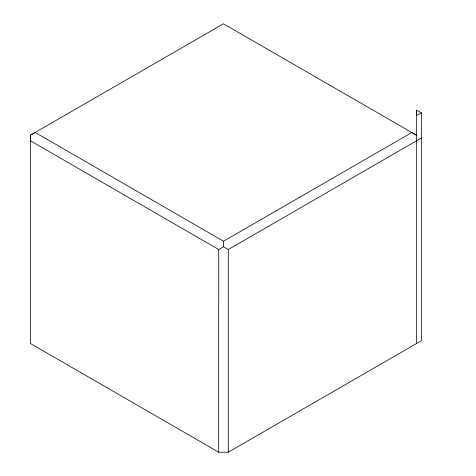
<?xml version="1.0" encoding="UTF-8"?>
<svg xmlns="http://www.w3.org/2000/svg" width="476" height="476" viewBox="0 0 476 476"><rect width="100%" height="100%" fill="white"/><g stroke="black" fill="none" stroke-linecap="round" stroke-linejoin="round"><path stroke-width="0.71" d="M416.613 343.476L416.613 110.117L421.397 112.883L421.397 340.709L228.29 452.2L218.71 452.2L218.728 249.519L30.381 140.753L30.381 135.226L223.452 23.8L416.589 135.279M218.728 249.519L223.536 246.776L223.655 241.284L35.212 132.483L30.381 135.249L30.387 343.476L218.71 452.2M421.314 138.028L228.284 249.531L228.29 452.2M421.397 112.883L416.613 115.644L416.613 110.117M223.536 241.213L411.782 132.554L416.863 135.476M223.536 246.776L228.284 249.531"/></g></svg>
